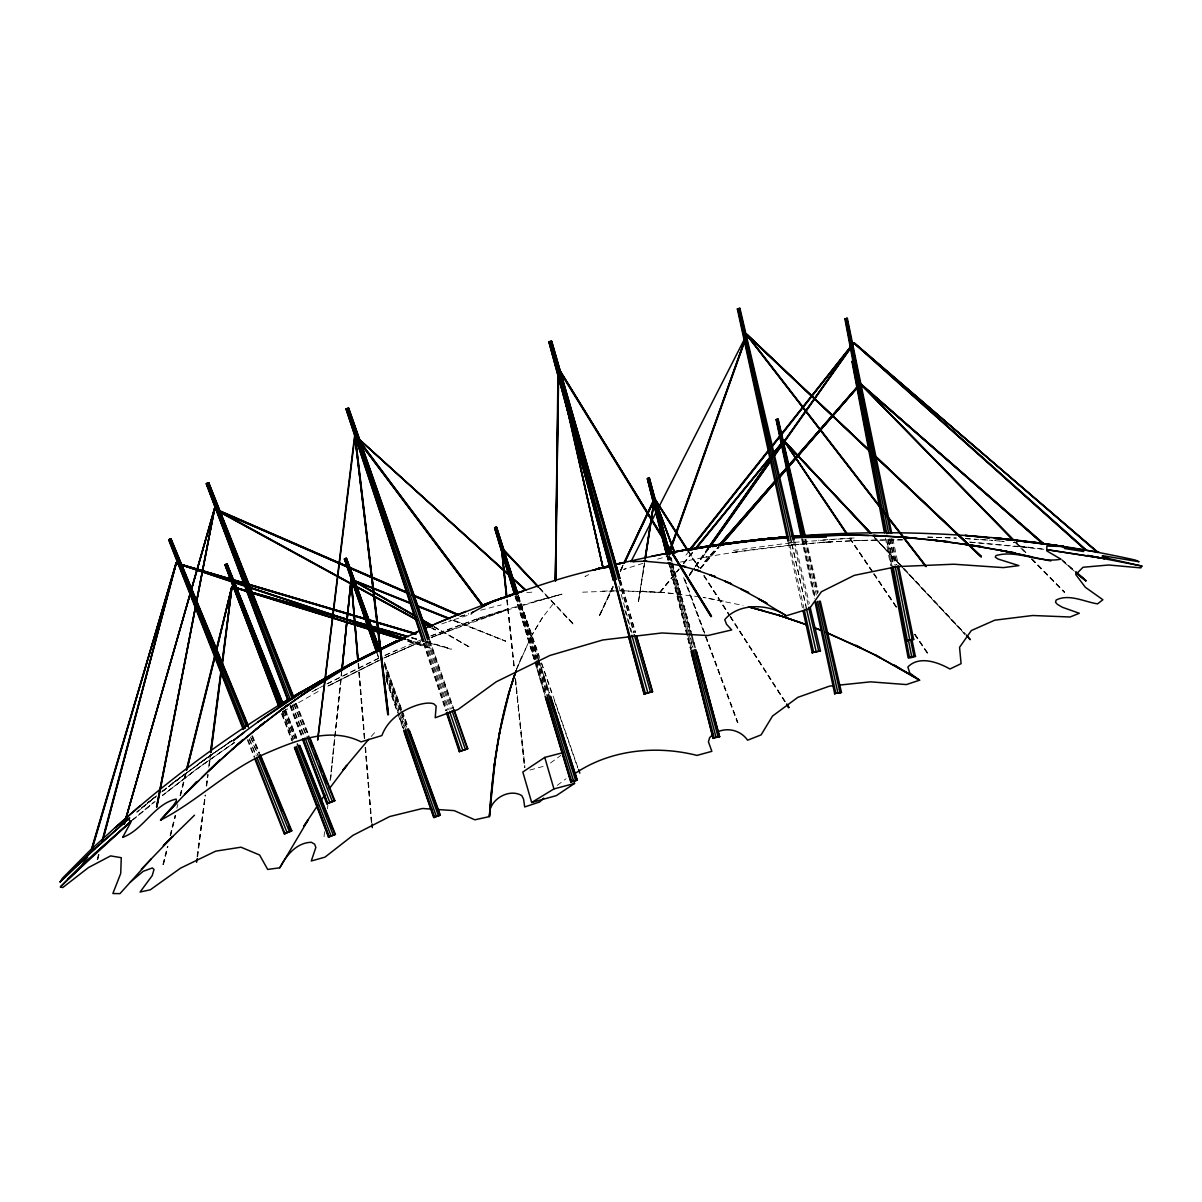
<?xml version="1.0" encoding="UTF-8"?>
<svg xmlns="http://www.w3.org/2000/svg" width="1202" height="1202" viewBox="0 0 1202 1202"><rect width="100%" height="100%" fill="white"/><g stroke="black" fill="none" stroke-linecap="round" stroke-linejoin="round"><path stroke-width="0.75" stroke-dasharray="5 3.75" d="M451.261 649.32L420.85 640.546M433.877 626.888L470.042 647.352L434.042 626.588M705.273 561.8L718.826 546.279M324.044 836.682L324.63 831.093M330.069 780.729L341.413 672.669M330.565 778.911L334.877 737.923L330.61 779.001M335.073 736.06L341.729 672.714L335.118 736.135M327.485 808.811L327.876 805.085M613.215 586.426L599.603 615.589L612.9 586.441M453.394 620.563L505.606 641.147L453.454 620.037M197.083 856.605L205.136 795.108M206.188 785.868L207.766 774.629M208.727 767.192L210.41 754.15M197.323 856.695L205.226 795.258M206.428 785.943L207.871 774.764M209.058 765.464L210.5 754.285M197.624 856.695L205.467 795.153M206.729 785.943L208.111 774.674M209.358 765.464L210.741 754.21M644.678 562.641L638.502 601.526L644.332 562.656M638.502 601.526L644.542 563.107M435.094 629.728L431.803 627.925M431.202 648.419L407.628 641.042M406.952 639.689L424.847 645.264L407.072 639.344M162.886 864.508L167.424 846.313M170.098 835.435L175.086 815.437M176.874 808.195L177.791 804.544M180.03 795.484L185.454 773.667M163.202 864.584L167.754 846.388M170.414 835.525L175.417 815.512M180.345 795.559L186.686 770.106M163.427 864.614L167.934 846.448M170.639 835.555L175.597 815.572M180.555 795.604L186.866 770.166M97.152 859.49L98.594 854.051M97.512 859.58L98.955 854.126M97.723 859.61L99.165 854.186M542.628 617.377L530.833 636.865L531.494 635.738L516.439 669.499L531.494 635.738L542.177 617.963L555.023 601.451M516.439 669.499L521.728 656.322L520.902 658.05M530.668 635.257L517.731 596.838M620.397 571.22L623.583 564.474M599.603 615.589L613.381 586.696M620.337 571.686L623.748 564.745M620.878 569.568L623.267 564.489M599.302 615.424L612.87 586.726M620.848 569.838L623.237 564.775M572.858 623.477L539.698 588.274M660.259 592.436L679.205 569.162M689.843 573.91L694.155 567.78M695.222 566.247L708.158 547.842M689.873 574.195L694.44 567.75M695.267 566.533L708.459 547.812M689.107 575.878L694.501 568.2M695.582 566.668L708.895 548.518M689.272 575.698L694.666 568.02M695.733 566.488L708.669 548.067M702.389 557.713L708.789 548.337M685.921 555.159L689.392 550.771M659.868 592.03L678.965 568.907M683.442 563.152L693.118 551.583M659.958 592.285L678.814 569.192M683.532 563.422L692.953 551.868M683.818 563.558L693.344 551.838M700.33 568.08L718.871 546.82M700.541 568.306L718.976 547.03M700.766 568.456L719.142 547.045M704.838 561.409L715.926 548.698M705.003 561.394L716.091 548.698M705.003 561.65L716.377 548.938M371.238 736.48L374.859 732.394M557.247 785.372L565.992 778.776M132.596 820.034L154.066 802.095L132.776 819.884M132.49 820.064L155.178 801.283M147.215 803.252L149.859 801.103L136.968 811.966L156.696 795.814M141.22 808.33L149.859 801.103M136.758 812.251L153.826 798.173M162.405 795.439L197.173 768.694L234.36 742.581L202.612 764.742L162.646 795.288L197.173 768.694L235.577 741.844M147.515 803.101L156.005 796.4M161.654 791.923L204.61 759.424L232.016 740.477L226.742 744.008L231.415 740.958M162.826 790.916L184.898 773.998L163.006 790.931M151.227 800.036L153.976 797.888M162.33 791.397L184.898 773.998M550.456 763.03L560.868 755.352M211.732 754.54L171.06 784.305L211.732 754.54L186.4 772.916M232.016 740.477L198.886 763.51L230.859 741.529M213.22 753.534L231.13 741.349M283.387 711.374L319.642 690.639M327.861 686.147L378.735 660.499M312.024 691.796L325.261 684.779M326.914 683.908L378.976 658.11M314.338 690.519L320.799 687.108M327.26 683.698L378.089 658.546M585.75 576.134L584.998 576.524L590.167 573.85M382.221 658.891L328.026 686.042L378.42 660.679M383.874 658.11L420.264 641.928L385.436 657.359M384.91 657.629L420.76 641.748M384.88 655.436L422.593 639.163M385.451 655.165L396.765 650.012M431.879 637.255L505.952 610.315L476.743 620.142L431.082 637.556L450.164 629.923M430.797 635.948L479.313 618.083L506.868 609.234L505.982 609.504L562.04 594.134L505.095 610.601L476.743 620.142M431.142 635.798L479.313 618.083L477.99 618.519L506.868 609.234M441.795 623.913L450.585 620.803M448.586 621.494L452.313 620.187M625.701 568.756L623.658 569.402L643.01 563.317M454.071 619.631L471.605 614.102M460.126 616.446L468.675 613.861M459.9 616.491L468.54 613.891M529.872 770.061L543.965 766.2M657.524 559.155L669.604 555.85M534.439 601.255L562.04 594.134M480.635 610.24L501.219 604.922M680.452 562.085L706.746 556.917L702.569 557.623C768.649 545.633 835.796 539.443 902.957 539.818M733.52 550.411L794.762 542.297L854.712 537.925L818.382 540.239M736.991 551.868L731.913 552.574L798.909 544.326L791.953 544.897L830.597 541.862L822.664 542.297L862.811 540.329L853.856 540.554L903.603 539.863M787.926 543.094L794.762 542.297M531.81 592.15L524.267 592.871M582.609 592.18L618.128 590.843M602.367 591.083L618.714 590.798M619.676 590.813L663.654 592.556L622.351 590.738M927.839 537.099L956.431 538.075L924.233 536.978M643.566 591.264L642.214 591.189L663.654 592.556M965.236 538.586L992.837 540.404L974.597 539.217M965.491 538.616L972.779 539.097M969.233 542.087L1044.884 549.359L1017.839 545.888L1032.353 547.676L969.999 542.072M1013.316 542.387L1017.042 542.748M1013.406 542.357L1017.102 542.718M681.624 594.344L661.971 592.391L699.414 596.793M723.349 601.06L703.05 597.379L743.091 605.417M411.865 637.526L419.152 639.689M426.244 641.613L451.501 648.885M411.715 637.781L418.912 639.825M426.094 641.868L451.261 649.035M411.715 638.067L419.062 640.035M407.809 640.756L431.278 648.058M407.688 641.312L430.992 648.524M407.087 639.404L424.847 645.264M453.274 620.322L505.606 641.147M432.044 627.714L435.409 629.713M431.728 628.24L435.229 630.043M434.328 626.963L470.042 647.352M1062.012 559.726L1074.693 570.8M1061.832 559.907L1074.573 570.935M1074.333 571.205L1061.651 560.117L1074.287 571.235M1016.261 542.703L1026.718 553.401M1031.962 558.75L1064.671 592.165M1016.036 542.853L1026.658 553.521M1031.737 558.9L1064.611 592.301M1014.518 541.756L1025.081 552.424M1031.526 559.14L1064.341 592.541M538.766 587.237L573.219 623.808M539.548 588.559L572.918 623.988M875.897 538.526L902.702 567.134M903.979 568.486L965.221 633.875M874.41 537.309L965.176 634.01M964.936 634.22L874.32 537.489L964.815 634.235M850.024 538.105L873.163 572.287M874.139 573.76L897.278 607.942M915.022 634.205L928.65 654.354M849.754 538.271L872.922 572.483M873.854 573.91L897.038 608.137M914.737 634.356L927.448 653.092M849.649 538.436L872.712 572.528M873.764 574.075L896.827 608.182M914.647 634.536L927.223 653.122M689.047 552.018L699.218 567.78M704.192 575.563L729.494 614.853M730.425 616.341L786.018 702.719M687.875 550.711L698.978 567.96M703.921 575.698L729.268 615.033M730.155 616.491L785.792 702.9M687.679 550.756L698.783 568.02M703.816 575.863L729.058 615.078M730.065 616.656L785.582 702.945M252.51 735.849L259.662 753.128M251.999 735.834L259.121 753.113M251.924 736.315L259.031 753.594M251.263 738.013L258.31 755.307M250.437 737.051L258.175 756.103M285.159 708.88L297.029 738.509M249.445 738.734L256.402 756.073M249.34 739.5L255.575 755.126M285.43 710.502L296.563 738.404M284.994 710.142L296.038 737.893M296.308 703.425L309.38 736.42M295.797 703.486L308.854 736.51M295.376 703.305L308.463 736.495M284.243 710.788L295.256 738.704M247.958 739.47L254.749 757.335M283.777 710.773L294.685 738.584M247.357 739.936L254.208 757.32M294.28 703.996L307.186 737.066M293.709 704.026L305.969 735.534M282.755 711.344L293.604 739.335M282.29 711.344L293.048 739.2M292.311 704.763L304.376 736.15M291.951 705.319L303.971 736.721M282.2 713.733L292.251 740.026M281.779 713.357L292.417 741.258M290.644 705.484L302.558 736.931M281.704 714.198L291.71 740.537M290.433 705.814L301.657 735.534M289.922 705.89L301.131 735.609M684.689 579.169L737.893 722.537M684.509 579.139L737.743 722.702M683.592 577.636L705.003 635.332M705.649 636.955L737.457 722.748M384.445 662.182L401.799 709.661M402.43 711.419L408.214 727.255M384.76 663.759L401.423 709.465M402.054 711.223L407.824 727.045M384.64 664.375L401.243 710.172M401.889 711.93L407.628 727.781M384.445 665.653L406.607 727.24M386.127 671.948L405.675 726.669M386.323 674.878L398.779 710.142M401.273 717.188L405.645 729.524M386.097 675.9L398.508 711.268M399.139 713.041L404.713 728.953M429.52 639.359L453.575 708.158M429.775 641.207L453.77 710.051M518.242 595.636L539.187 656.127M541.636 663.023L577.982 767.868M517.972 595.756L540.765 661.491M541.366 663.143L551.838 693.419M554.302 700.39L577.711 767.913M429.054 640.921L452.448 708.339M385.842 677.177L403.677 728.412M377.127 653.032L378.345 656.577M386.323 679.581L397.366 711.449M399.815 718.526L403.496 729.148M377.428 654.624L378.645 658.17M385.992 679.4L397.592 713.026M398.208 714.784L403.106 728.953M428.273 641.673L451.396 708.864M427.236 641.567L450.314 709.09M426.214 642.379L448.992 709.676M518.182 596.553L531.209 635.257M517.867 596.553L530.923 635.452M425.192 642.259L447.925 709.901M424.381 643.025L446.859 710.427M423.87 643.295L446.243 710.698M423.495 643.37L445.807 710.818M518.242 595.035L538.135 657.329M538.706 659.117L549.494 692.938M518.603 596.598L549.194 692.668M518.393 597.184L537.564 657.81M538.135 659.582L548.848 693.464M517.852 596.643L537.414 658.936M537.985 660.709L548.052 692.758M516.95 595.801L536.377 658.32M536.933 660.108L546.925 692.247M516.83 596.898L536.062 659.297M536.603 661.085L547.045 694.951M515.943 596.057L545.933 694.455M515.943 597.304L534.86 659.808M535.401 661.596L545.137 693.749M515.192 596.087L534.034 658.741M536.182 665.908L544.791 694.546M514.982 595.876L534.289 660.289M534.83 662.077L544.491 694.275M620.502 580.25L635.512 632.342M620.292 580.265L635.287 632.387M619.421 580.581L634.295 632.703M618.895 580.626L633.709 632.823M618.835 585.99L632.507 634.821M624.83 610.045L631.366 633.469M671.032 557.818L672.008 561.439M672.504 563.242L691.15 631.891M691.646 633.694L695.567 648.148M670.881 557.578L671.858 561.199M672.339 563.002L695.357 647.848M672.94 567.239L690.444 632.372M690.925 634.175L694.335 646.841M669.634 555.76L671.077 561.184M671.572 562.987L694.26 647.863M669.063 556.736L670.01 560.372M670.491 562.175L692.893 647.337M668.567 555.97L669.514 559.591M671.407 566.818L688.43 631.906M688.911 633.724L692.683 648.178M667.531 555.144L668.928 560.583M669.394 562.401L691.811 649.486M667.591 556.331L668.522 559.952M670.37 567.194L687.078 632.387M687.544 634.205L691.255 648.689M666.779 555.129L668.162 560.568M668.628 562.386L690.699 649.501M667.095 556.706L668.011 560.327M668.462 562.145L690.489 649.2M794.702 541.546L809.307 603.554M805.986 539.262L818.307 592.316M793.17 540.149L808.36 605.733M805.37 539.923L817.435 592.766M805.1 539.232L817.54 593.818M792.028 544.251L806.076 606.274M791.817 544.01L806.272 607.896M803.792 539.443L816.323 595.035M789.849 544.476L803.973 608.437M802.41 538.676L815.106 597.124M788.272 542.988L802.666 608.858M802.545 539.818L814.791 596.342M801.539 538.631L814.31 598.626M892.846 538.661L898.164 564.339M891.058 538.872L896.422 564.805M891.659 538.556L896.917 564.73M890.021 538.872L895.355 565.225M889.765 538.872L894.889 565.18M888.368 539.112L893.462 564.805M888.503 539.908L893.612 565.646M887.872 539.292L892.861 565.511M891.704 565.225L886.745 539.503L891.599 565.601M885.423 538.06L890.652 565.646M507.319 599.933L514.531 668.928M515.508 678.244L524.973 767.597M507.049 599.903L514.216 668.958M515.523 679.956L524.673 767.642M506.808 599.993L514.11 668.868M515.282 680.047L524.553 767.537M358.602 663.474L364.762 738.223M365.603 747.434L371.779 822.183M358.316 663.444L364.446 738.253M365.333 747.389L371.463 822.228M358.076 663.534L364.326 738.163M365.107 747.494L371.343 822.123M155.614 796.58L151.302 799.976L155.704 796.58M1004.061 541.471L994.715 540.584L1004.016 541.486"/><path stroke-width="1.5" d="M558.63 376.016L555.384 580.806L558.374 368.353L711.479 616.115M555.384 580.806L558.028 368.518M555.775 580.806L558.374 368.353L711.103 616.115M156.951 806.963L214.647 508.596L124.212 824.256L214.542 508.716L156.53 806.903M525.409 590.062L358.932 439.181M746.758 334.457L981.298 556.601L746.833 334.411L630.87 561.86M437.423 809.502L454.236 810.629L474.85 819.809L489.409 816.594C493.211 767.282 499.326 717.534 516.154 670.746M341.684 670.926L351.284 579.334L414.84 615.83M410.107 603.314L351.089 579.619L342.134 668.988L351.059 579.574L357.775 659.793M317.583 739.936L354.665 435.334L388.486 714.529L387.735 714.619L354.755 435.289L525.89 590.017M317.794 739.756L355.041 435.259M196.602 862.285L197.323 858.453M210.5 752.347L221.033 670.431M221.754 664.841L231.971 586.606L222.31 664.916M210.741 752.422L221.288 670.506M222.009 664.916L231.866 586.606L216.615 650.297M211.041 752.422L221.529 670.431M711.404 616.446L558.675 368.383M644.918 558.99L654.128 500.468M645.414 557.623L654.324 500.903M645.249 558.975L654.414 498.65L674.953 552.95M156.756 806.647L214.542 508.716L217.712 510.64M186.34 770.061L214.752 655.631M216.105 650.177L231.866 586.606L216.435 650.252M186.656 770.136L215.083 655.706M187.317 768.348L215.263 655.751M91.457 850.31L176.348 562.957L244.757 583.15M101.96 841.415L176.123 563.137L103.011 839.732M102.32 841.505L176.363 562.957M1097.847 552.199L853.811 342.916L1085.06 549.72M124.212 824.256L214.407 508.762M91.172 850.19L176.123 563.137M92.314 848.567L176.018 563.197M176.273 563.182L245.433 586.351M970.029 639.674L966.498 635.242M515.853 671.227C499.296 717.879 492.655 767.387 489.409 816.594L495.119 760.55L494.202 765.824L499.957 731.101L498.98 735.308L509.468 691.24L508.506 694.095L516.079 670.941M668.357 554.122L744.879 339.73M668.552 554.362L744.864 340.076M668.913 554.377L744.624 341.653M745.871 338.348L747.133 334.622M490.131 809.457C493.661 797.226 510.534 788.707 521.803 795.634L523.546 799.09L524.703 806.963L539.668 801.959L543.725 798.128M981.057 556.932L746.652 334.652L925.946 566.623L746.622 334.922M516.559 593.352L501.429 547.646L506.418 596.267M624.379 562.791L653.903 500.317M624.334 563.242L654.053 500.573M624.063 562.806L653.587 500.348M624.033 563.092L653.557 500.618M788.617 707.647L786.589 704.507M372.304 827.652L372.004 823.926M130.327 882.133L143.173 871.33L152.353 867.949L154.006 869.482L152.203 875.642L140.078 892.019L150.295 889.811L180.646 868.084L215.699 851.151L240.956 847.2L259.602 854.998L267.685 869.437L279.796 867.799L308.268 819.734L303.64 826.42L317.704 805.4M773.156 456.204L783.989 440.458L846.508 533.778M279.796 867.799C286.106 855.629 296.428 842.602 311.333 842.286L314.608 844.15L315.856 847.41L311.288 860.978L324.961 857.161L352.922 835.36L389.703 816.534L422.473 808.495L431.818 809.126M629.698 638.743L558.044 368.698L710.983 616.641M792.809 536.347C907.27 527.393 1023.157 535.055 1135.244 560.027L1139.09 561.755L1103.015 555.745L1102.144 556.165L1110.107 558.87L1141.9 566.067L1140.773 567.885L1108.725 565L1083.017 567.269L1075.76 574.526L1085.316 587.282L1102.895 599.738L1097.531 603.87C1084.489 601.856 1068.969 593.457 1056.122 600.053L1055.551 602.247L1057.264 604.26L1062.358 607.265L1079.306 613.275L1070.065 617.002L1032.698 615.499L994.745 620.187L971.321 630.554L959.542 647.352L961.089 663.669L949.911 669.018C938.011 662.182 919.034 655.33 907.871 667.005L909.779 673.045L919.59 680.182L906.368 684.569L870.518 681.85L838.906 685.14M870.804 533.072L783.629 440.803L870.398 533.433M1085.541 549.314L854.096 342.675L1097.576 552.499M709.24 546.309L770.677 458.863M773.908 454.266L782.532 441.99M709.27 546.579L770.963 458.833M773.126 455.753L783.899 440.413L773.322 456.009M771.008 459.269L709.586 546.73L771.368 459.254M709.751 546.534L771.173 459.089M773.472 456.234L854.081 342.961L771.804 446.949M709.751 546.91L771.579 459.525M773.742 456.459L853.766 342.765L771.353 446.603M709.991 546.985L770.722 461.147M773.968 456.55L850.971 347.709M321.67 799.39L324.916 794.868M329.258 788.828L346.927 765.328L342.795 770.182L368.819 739.215M278.368 705.424L224.999 564.985L225.736 564.414L227.208 564.204L283.056 703.651M224.999 564.985L227.208 564.204M1013.316 540.404L860.347 383.738L1043.697 543.71M688.941 550.426L769.025 449.503M689.227 550.606L768.138 451.186M771.639 446.828L853.751 342.765L1097.726 552.274M690.564 549.299L768.333 451.336M346.522 558.419L344.433 559.065L346.522 558.419L379.937 649.876M243.255 729.494L168.686 539.923L169.482 539.337L171.075 539.037L248.228 725.497M168.686 539.923L171.075 539.037M695.222 548.728L769.716 457.752M773.006 453.454L784.035 440.428M695.312 548.983L769.535 458.037M773.081 453.71L781.33 443.613M695.612 549.119L771.008 456.73M773.367 453.845L783.989 440.458L847.936 535.01M719.983 545.392L775.41 481.536M778.986 477.284L857.777 386.473L719.788 544.461M720.193 545.618L775.5 481.777M779.197 477.51L857.852 386.713M720.434 545.753L775.681 481.762M779.437 477.66L858.048 386.698L719.788 544.716M719.622 544.476L776.297 479.583M778.761 476.758L857.627 386.458M720.058 544.867L775.5 481.371M779.197 477.149L858.063 386.849M151.362 858.799L119.96 893.642L112.868 893.522L120.726 873.433L121.267 857.687L110.599 855.899L88.512 867.543L62.744 887.557L60.416 886.896L81.255 865.65L87.761 857.101L77.905 864.749M860.136 383.994L1043.291 544.13L860.542 383.588L1013.632 540.029M514.456 594.088L494.608 527.903L495.404 527.377L496.651 527.393L517.671 593.262M494.608 527.903L496.651 527.393M176.784 802.891L160.542 820.17C197.053 801.418 226.637 771.128 264.515 754.015C294.31 741.243 329.558 726.068 361.126 741.874L381.875 735.579C387.615 719.953 402.009 710.051 417.319 705.123A28.818 10.322 -26.4 0 1 433.862 703.891L436.161 706.085L435.214 717.744L458.127 709.465L496.261 681.774L549.825 655.496L602.788 639.975L661.956 632.958L707.828 635.527L731.702 629.938L726.549 624.289L724.761 619.661C738.659 602.548 769.01 603.614 786.258 615.785L809.457 608.678L821.432 591.715L854.276 575.352L897.023 566.608L953.787 564.219L1003.354 567.614L1018.905 565.616L997.945 559.005L995.271 557.112L996.022 555.549C1017.809 549.404 1039.55 563.573 1060.945 559.17L1046.882 550.967L1046.822 546.054L1063.259 546.489M186.791 792.253L196.797 781.631L160.542 820.17L173.584 805.205L176.378 800.983L176.138 799.06C153.751 804.243 143.444 829.951 122.679 837.343L130.582 822.724L128.464 818.382L114.791 827.908L89.264 851.151L62.474 878.196L60.1 881.922L95.228 848.281L129.711 817.946L87.776 855.178L60.1 881.922L95.228 848.281L87.776 855.178M141.415 869.151L172.772 836.487L163.262 845.802L194.529 815.181M579.83 773.187L578.583 769.43M287.954 700.646L206.278 483.82L207.18 483.249L208.847 482.903L293.543 696.484M206.278 483.82L208.847 482.903M198.931 780.459L184.582 794.552L219.801 759.949L201.53 777.889M713.297 734.091L709.631 737.682L708.429 741.829L711.854 751.325L696.995 755.412C656.367 745.12 610.616 749.582 575.367 773.262M60.416 886.896L94.552 853.781L131.108 821.251M687.769 550.606L654.729 498.635L674.502 553.16M666.629 554.888L647.352 478.727L648.224 478.231L649.426 478.336L670.04 554.212M115.843 827.021C169.061 779.392 226.712 736.631 287.879 699.759M114.791 827.908L140.318 805.595M647.352 478.727L649.426 478.336M433.652 817.42L440.353 815.181L433.652 817.42L403.707 730.711M131.228 821.206L67.793 879.518L94.552 853.781L131.364 821.086M294.385 747.554L328.416 837.073L335.418 834.383L299.824 745.48M335.418 834.383L328.416 837.073M570.77 781.931L577.336 780.158L570.77 781.931L545.017 696.063M244.096 732.454L232.978 740.868C276.73 706.536 323.909 676.546 373.882 652.1M654.85 498.905L674.788 553.1M422.909 641.598L346.011 409.116L347.062 408.56L348.73 408.274L428.904 637.601M346.011 409.116L348.73 408.274M254.884 759.063L284.303 833.842L291.801 830.807L260.368 754.841M284.303 833.842L291.801 830.807M776.101 419.693L778.25 419.393L776.101 419.693L801.148 536.813M257.739 722.132L306.645 689.212L354.74 661.836M573.504 779.963L574.541 783.464L556.346 795.619L531.66 802.485L522.825 772L544.761 757.41L563.618 752.497M357.55 438.339L354.725 435.409L358.091 440.187M712.981 738.058L719.622 736.661L712.981 738.058L690.955 651.003M473.287 611.908L471.274 613.14L491.453 601.992L512.758 594.855L493.015 601.331L502.887 597.604M289.156 698.963L280.036 704.537L287.729 699.925M292.191 697.1L352.547 663.399L300.725 692.262L349.827 664.436M531.66 802.485L553.942 788.918L574.541 783.464M292.356 697.16L301.582 691.616L293.979 696.138M853.135 361.637L851.933 361.486L853.736 360.961M613.305 580.281L548.908 341.999L550.095 341.488L551.658 341.323L619.977 578.447M338.498 670.566L315.179 684.058L361.622 658.29L396.69 641.147C327.034 673.225 264.049 718.526 208.412 771.068L242.609 740.011L232.031 749.537L265.206 721.726L255.44 729.809L287.609 704.958L278.639 711.779L309.815 689.632L301.612 695.342L353.628 662.963L396.69 641.147M548.908 341.999L551.658 341.323L619.781 578.478M567.93 408.725L566.442 403.316L603.073 568.035L563.768 394.121M402.039 639.404L365.092 656.532L342.375 668.462L397.742 640.681L346.927 666.809L375.249 651.484L369.284 654.564M342.375 668.462L402.43 639.284M847.35 318.365L844.916 319.041L847.35 318.365L891.719 533.162M346.221 666.419L368.533 654.789M302.438 739.11L326.809 803.807L334.862 800.667L310.071 738.163M334.862 800.667L326.809 803.807M737.352 308.974L739.996 308.493L737.352 308.974L787.941 541.246M483.159 606.063L501.55 598.055M841.49 692.442L834.579 693.569L841.49 692.442L820.29 601.12M376.451 650.853L397.501 640.861L376.196 650.958M397.607 640.651L391.431 643.581L417.935 631.891M378.48 650.027L384.55 647.172M414.63 632.853L419.753 630.614M424.877 628.376L451.426 617.227M451.621 617.197L495.69 600.159L523.155 591.189M435.139 623.913L465.745 611.397M609.519 566.818C575.277 572.888 541.892 584.292 509.122 595.861L517.296 592.631M495.69 600.159L484.541 604.456L489.935 602.412M909.448 657.103C904.55 660.033 925.45 653.903 909.448 657.103L906.248 640.576M499.416 598.912L512.277 594.389L508.326 595.756M506.342 596.508L512.277 594.389M446.393 712.591L459.299 751.641L462.785 750.424L449.593 711.449M454.206 709.931L467.773 748.741L464.288 749.943M467.773 748.741L459.299 751.641M592.871 570.364L598.386 568.561L593.037 570.319M628.421 636.249L644.032 694.005L652.596 691.631L636.549 635.933M604.14 567.72L610.556 565.736M603.915 567.75L610.481 565.751M907.36 640.426L905.887 641.042L913.7 639.374L907.36 640.426L893.191 566.878M644.032 694.005L647.908 692.953L631.861 635.272M648.719 692.683L652.596 691.631M820.44 650.898L812.131 652.686L820.44 650.898L810.103 607.13M516.499 592.871L523.005 591.234M604.907 566.998L606.965 566.488M610.796 565.586L600.549 568.08L608.407 566.202M609.654 565.857L597.755 568.756L609.88 566.788M624.169 562.596L615.514 564.459C671.993 551.192 729.449 540.494 787.52 537.865L750.273 540.494L724.611 543.74L787.595 536.768M616.746 564.174L622.065 562.972L615.364 564.489M597.755 568.756L606.454 566.713M615.169 564.519L620.007 563.407L617.963 563.873M718.435 731.477C728.998 727.345 741.108 730.861 747.614 740.207L761.106 734.888L772.51 716.061L797.843 697.34L829.605 686.102L833.332 685.711M615.379 564.459L622.065 562.972M689.557 550.05L693.088 549.344L689.557 550.05M703.636 547.21L696.604 548.623L730.681 542.853L708.91 546.279M712.651 546.474L716.287 545.768L712.876 546.414M651.469 556.316L683.983 550.125M685.696 549.99L666.764 553.371L705.89 546.459L747.479 541.065L685.696 549.99L723.95 543.785L701.232 547.376M714.604 545.978L712.02 546.399L715.626 545.813M719.232 545.227L724.641 544.341M726.834 543.98L732.078 543.139M735.474 542.583L788.452 536.738L724.205 543.83L748.38 540.63M708.864 546.279L772.075 538.556L747.96 540.72M720.028 545.122L723.634 544.551L719.923 545.062M732.679 543.139L727.255 543.98L771.534 538.12L739.08 541.997M736.285 542.568L745.33 541.155L733.25 542.778M783.854 440.428L870.503 533.403M724.611 543.74L747.434 540.75M736.06 542.418L787.746 536.918M358.211 659.853L351.059 579.574L416.012 616.686M635.152 561.364L632.628 561.619L646.766 561.079L643.776 561.154L671.948 563.663L667.936 563.197L685.621 566.698L681.023 565.826L700.09 570.995L694.846 569.658L715.385 576.659L709.45 574.766L731.582 583.841L724.881 581.257L748.741 592.646L741.213 589.25L766.936 603.224L758.492 598.897L786.258 615.785M753.474 540.044L786.348 536.888L757.606 539.578L782.727 537.204L778.07 537.64M760.821 539.232L786.348 536.888M793.17 536.483L798.579 536.032L791.953 536.468M793.38 536.498L826.495 534.92L792.118 536.498M793.59 536.498L855.358 534.86L792.088 536.498M800.111 537.309L792.914 537.625L826.33 537.189M351.57 579.619L410.363 603.179M868.67 535.476L844.826 534.83L885.168 535.912L872.336 535.566M994.956 538.451L1002.092 539.172M1005.653 539.533L1012.79 540.254M1016.366 540.615L1063.545 546.444L1029.738 541.696L1099.064 552.259M989.366 537.88L965.131 535.401L988.795 537.805M994.264 538.361L1001.536 539.097M1005.188 539.473L1012.46 540.209M1016.111 540.569L1028.852 541.877L997.044 538.015L1063.545 546.444M1046.581 549.675L1104.653 558.599L1087.6 555.444L1141.9 566.067M1046.672 549.599L1104.653 558.599M1064.356 548.473L1083.708 551.523M1031.707 556.842C979.66 545.257 926.697 537.745 873.418 535.476L916.014 538.15L902.957 537.219L947.942 541.666L933.503 540.119L980.997 546.564L965.086 544.296L1015.284 552.95L997.81 549.84L1050.848 560.958M748.906 606.875L778.761 615.199L806.782 624.83L778.761 615.199L801.989 623.072M748.455 606.815L782.397 616.416M748.816 606.905L762.759 610.526M408.364 636.624L231.926 586.666L248.138 591.925M248.153 591.249L231.986 586.651L248.423 591.489M251.759 592.27L406.321 636.249M248.333 591.459L231.986 586.651L248.348 591.835M406.471 636.444L251.759 592.556L402.595 639.194M415.772 633.619L248.348 584.202L415.772 633.785M181.772 564.715L244.772 583.316L176.213 563.197L244.652 583.661M248.228 584.457L415.667 633.875M248.168 584.773L415.652 634.13M251.654 592.766L402.52 639.539M251.714 593.037L402.309 639.644M181.697 564.715L245.599 585.825M249.084 587.177L405.284 638.758L249.069 587.222M181.607 564.94L245.524 586.05M248.964 587.538L405.194 639.133M813.784 627.429L822.093 630.704M814.836 627.97L822.393 630.87M353.012 580.01L410.393 602.863M417.094 605.553L450.224 618.73M416.914 605.823L448.451 618.369M417.034 606.063L448.211 618.489M826.901 632.673L874.996 654.835L913.625 676.38M825.789 632.312L860.677 647.818L855.749 645.324L880.27 657.719L874.996 654.835L919.59 680.182L894.288 665.172L899.907 668.492M219.816 510.835L407.238 592.361M412.391 594.614L458.818 614.808M214.647 508.792L408.77 593.322M412.211 594.825L458.848 615.018M214.467 509.152L408.8 593.668M412.241 595.155L456.955 614.598M408.68 593.668L214.377 509.167L217.622 510.97M412.121 595.155L456.835 614.598M219.65 511.496L417.289 619.796M422.157 622.305L430.466 627.008M221.018 512.443L416.989 619.811M421.917 622.516L430.151 627.023M220.928 512.773L417.109 620.112M423.495 623.733L428.633 626.437M352.877 580.265L414.84 615.514M422.683 620.097L432.705 625.701M422.969 620.472L432.705 626.032M422.503 620.397L432.42 626.182M1076.106 572.032L1085.962 580.656L1075.925 572.227M1043.591 543.845L860.091 383.648L1013.571 540.149M853.811 342.916L1085.301 549.63M525.695 590.347L354.77 435.409L356.964 438.399M746.953 334.396L981.163 556.511M503.007 549.029L537.489 585.885M502.706 549.013L538.421 586.922M502.571 549.284L538.496 587.402M870.744 533.177L783.824 440.593L846.719 533.733M966.453 635.362L970.284 639.449M746.833 334.411L926.336 566.458M358.436 439.677L482.979 605.703M357.325 438.655L354.665 435.334M359.578 441.645L483.009 606.169M360.33 442.892L482.648 605.913M360.345 443.192L482.663 606.199M359.789 441.329L483.189 605.868M654.744 498.68L688.115 550.516M786.949 704.207L789.038 707.422M786.679 704.342L788.828 707.617M654.369 498.98L686.658 549.194M170.834 538.947L248.438 727.21M259.827 754.841L291.154 830.837M170.864 539.307L236.989 700.03M238.402 703.486L240.535 708.669M241.963 712.125L247.657 725.948M261.165 758.793L263.298 763.976M264.71 767.432L268.271 776.071M269.699 779.527L271.832 784.711M273.245 788.166L282.5 810.629M288.886 826.18L291.019 831.378M170.218 539.067L246.335 725.903M259.016 757.035L289.321 831.423M170.984 541.366L173.088 546.549M179.414 562.145L181.532 567.344M169.482 539.337L245.283 728.337M257.093 757.801L286.993 832.355M169.542 539.908L171.616 545.107M173.013 548.578L175.086 553.791M177.866 560.733L180.646 567.675M191.043 593.713L193.131 598.912M226.983 564.099L282.635 703.531M299.343 745.375L334.817 834.263M226.998 564.474L271.877 677.192M273.26 680.663L276.7 689.332M278.083 692.803L282.23 703.215M300.169 748.305L307.772 767.372M309.831 772.57L312.595 779.512M313.977 782.983L317.433 791.652M318.815 795.123L322.256 803.792M323.639 807.263L327.094 815.933M328.477 819.403L331.932 828.073M208.607 482.828L293.739 698.272M309.53 738.238L334.246 800.787M208.592 483.159L289.862 689.332M291.245 692.818L293.303 698.062M310.522 741.739L312.595 746.983M315.345 753.97L317.403 759.213M320.168 766.2L322.226 771.444M323.608 774.944L327.049 783.674M226.427 564.174L282.17 705.544M297.315 743.948L333.104 834.714M168.896 539.668L243.826 729.043M255.515 758.582L284.964 833.827M226.457 564.79L231.911 578.688M207.976 482.964L292.236 698.783M307.186 737.066L332.338 801.464M225.736 564.414L280.036 704.357M296.323 746.337L330.941 835.54M225.766 565.03L235.186 589.416M237.891 596.387L241.241 605.087M243.946 612.058L247.296 620.773M250.001 627.729L252.014 632.958M207.18 483.249L290.298 699.519M305.038 737.893L329.844 802.425M207.826 485.518L211.161 494.232M212.499 497.718L217.171 509.933M219.846 516.905L223.181 525.635M227.193 536.107L229.191 541.336M225.195 564.73L279.51 706.716M294.941 747.043L329.138 836.442M225.21 565.105L278.443 704.642M295.076 748.245L329.017 837.193M206.534 483.565L288.66 700.24M303.235 738.674L327.725 803.327M206.519 483.895L288.45 700.586M302.979 739.02L327.44 803.672M409.506 730.771L440.353 815.181M346.341 558.284L379.637 649.696M408.47 728.803L439.842 814.941M346.942 560.463L378.885 648.524M410.198 734.828L417.214 754.195M421.046 764.772L426.8 780.624M430 789.429L435.109 803.522M345.83 558.314L379.381 651.574M407.238 728.998L438.249 815.226M350.188 571.341L353.343 580.16M345.184 558.509L377.593 650.192M405.645 729.524L436.176 815.918M345.124 559.185L349.466 571.566M353.193 582.174L368.714 626.377M373.687 640.531L376.782 649.365M348.535 408.184L429.159 639.434M453.77 710.051L467.308 748.876M502.857 551.297L517.641 594.043M501.339 547.992L504.419 556.857M509.964 572.708L517.356 593.983M348.4 408.515L393.339 538.015M394.572 541.576L409.972 585.93M415.516 601.886L418.581 610.766M419.814 614.312L427.822 637.376M344.643 558.81L376.617 650.673M404.293 730.185L434.418 816.759M344.613 559.215L376.511 651.259M404.728 732.694L434.162 817.661M344.433 559.065L376.812 652.851M347.904 408.304L427.657 639.915M452.012 710.622L465.399 749.522M347.678 408.815L349.497 414.149M347.062 408.56L425.613 640.606M502.301 549.419L517.1 593.352M501.399 547.661L516.815 593.533M347.438 410.859L355.206 433.997M357.009 439.346L358.797 444.68M346.341 408.86L423.795 641.252M447.445 712.2L460.456 751.235M346.206 409.191L355.026 435.8L388.126 714.739M356.213 439.346L422.698 639.749M447.414 714.243L459.765 751.49M550.636 696.499L577.336 780.158M496.516 527.227L517.476 593.052M550.321 696.228L576.945 779.828M496.411 527.663L517.266 593.623M549.975 697.025L555.054 713.071M558.434 723.769L564.639 743.377M566.893 750.514L573.099 770.121M496.035 527.227L516.725 593.082M548.608 694.531L575.457 779.978M495.855 527.918L499.747 540.419M503.082 551.147L506.959 563.648M495.404 527.377L516.274 595.125M547.045 694.951L573.414 780.519M495.224 528.084L502.857 553.13M503.954 556.706L513.765 588.905M494.848 527.633L514.862 593.728M546.219 697.325L571.626 781.27M494.743 528.069L514.651 594.299M545.873 698.122L571.16 782.262M544.761 757.41L553.942 788.918M636.324 635.978L652.355 691.706M551.237 341.563L559.952 372.124M560.988 375.715L570.725 409.852M571.746 413.443L577.907 435.019M578.928 438.61L585.073 460.171M586.095 463.762L588.664 472.762M589.686 476.353L592.255 485.338M596.868 501.504L598.401 506.898M599.437 510.489L601.992 519.474M604.05 526.671L605.583 532.065M606.604 535.656L609.174 544.641M614.808 564.399L616.341 569.793M550.937 341.278L618.895 580.626M634.22 634.626L650.567 692.202M550.095 341.488L616.31 579.394M549.615 342.044L552.094 351.059M553.085 354.665L557.037 369.074M558.028 372.68L560.508 381.695M563.963 394.301L565.451 399.71M574.841 433.952L576.329 439.346M696.559 651.754L719.622 736.661M549.314 341.774L614.372 579.95M629.653 635.888L645.414 693.629M649.32 478.156L669.89 553.972M695.853 649.651L719.367 736.3M549.029 342.104L613.516 580.265M628.661 636.189L644.287 693.93M649.14 478.591L656.908 507.529M657.885 511.15L668.567 550.952M696.754 655.886L698.212 661.31M700.165 668.552L704.041 683.021M705.018 686.642L706.476 692.067M648.87 478.111L669.153 553.957M694.741 649.666L717.925 736.345M558.614 368.353L630.449 638.668M558.194 368.398L630.043 638.878M648.554 478.817L649.981 484.256M648.224 478.231L668.087 554.167M693.163 649.997L715.866 736.781M647.923 478.937L655.856 509.783M657.719 517.04L659.117 522.479M660.063 526.115L661.926 533.372M663.324 538.812L666.599 551.508M647.653 478.471L666.659 552.71M691.706 650.507L713.973 737.427M647.457 478.907L666.329 553.311M691.631 653.122L713.252 738.419M739.936 308.358L794.342 539.803M778.19 419.197L805.235 535.897M739.41 308.358L793.004 539.938M808.615 607.401L818.742 651.168M778.325 421.466L788.317 465.204M789.143 468.84L797.873 507.109M798.714 510.76L800.382 518.047M839.492 689.362L840.318 693.013M777.739 419.137L804.694 537.414M819.208 601.105L839.928 692.082M738.584 308.508L791.412 542.177M806.272 607.896L816.173 651.709M777.078 419.243L802.981 535.807M817.555 601.376L837.794 692.427M564.129 393.925L565.361 399.41M566.172 403.076L602.923 567.599M737.803 308.749L789.038 540.825M804.363 610.27L813.649 652.295M776.612 419.949L781.766 443.688M782.562 447.339L785.342 460.126M789.714 480.229L797.647 516.755M798.444 520.406L800.021 527.708M802.981 610.631L812.221 652.731M776.447 419.453L801.749 536.167M815.978 601.826L835.751 692.998M815.091 602.277L834.729 693.93M898.525 565.992L913.7 639.554M911.627 638.172L915.428 656.517M846.854 318.32L890.547 533.057M897.263 566.082L912.198 639.494M910.575 639.749L913.941 656.247M846.088 318.44L888.669 533.357M895.22 566.427L909.779 639.9M853.029 361.051L854.847 370.231M855.584 373.897L858.498 388.577M859.22 392.258L861.053 401.438M861.774 405.104L863.592 414.284M866.507 428.964L867.243 432.645M908.396 640.065L911.687 656.592M845.337 318.65L886.806 533.778M852.338 361.246L885.333 532.155M892.064 567.059L905.542 636.895M844.886 318.876L885.333 532.486M891.929 567.254L905.887 641.042M851.933 361.486L884.417 532.787M890.998 567.479L908.156 657.9M355.176 435.244L388.306 714.288M501.715 547.917L506.838 596.327M501.534 547.781L506.538 596.357M351.315 579.499L357.895 659.883M1085.782 580.851L1075.7 572.468L1085.782 580.851M605.147 567.104L597.71 568.756L605.132 567.194"/></g></svg>
